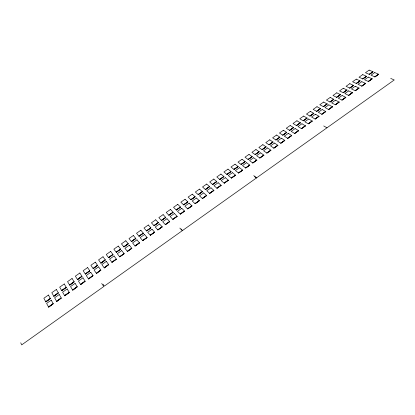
<?xml version="1.0" encoding="UTF-8"?>
<svg xmlns="http://www.w3.org/2000/svg" width="415" height="415" viewBox="0 0 415 415"><rect width="100%" height="100%" fill="white"/><g stroke="black" fill="none" stroke-linecap="round" stroke-linejoin="round"><path stroke-width="0.62" d="M390.707 78.419L394.25 79.965L182.527 230.522L181.039 228.966M323.736 125.947L326.963 127.81M253.757 175.607L256.636 177.822M254.665 176.676L256.382 177.999M179.809 228.084L182.289 230.688L104.357 286.106L103.133 284.296M101.722 283.497L103.766 286.526L21.679 344.896L20.75 342.806M51.247 300.144L46.61 303.401L48.477 306.898L53.141 303.609L51.247 300.144M59.236 294.52L54.624 297.768L56.544 301.212L61.181 297.939L59.236 294.52M67.183 288.928L62.598 292.155L64.569 295.553L69.186 292.3L67.183 288.928M75.089 283.367L70.529 286.578L72.547 289.924L77.143 286.687L75.089 283.367M82.959 277.832L78.419 281.022L80.489 284.327L85.059 281.105L82.959 277.832M90.786 272.323L86.268 275.503L88.395 278.756L92.939 275.55L90.786 272.323M98.578 266.84L94.081 270.004L96.254 273.21L100.778 270.02L98.578 266.84M106.328 261.388L101.857 264.537L104.077 267.696L108.58 264.521L106.328 261.388M114.042 255.962L109.591 259.095L111.863 262.207L116.34 259.048L114.042 255.962M121.714 250.561L117.289 253.679L119.608 256.745L124.064 253.607L121.714 250.561M129.356 245.187L124.946 248.289L127.312 251.314L131.747 248.186L129.356 245.187M136.95 239.844L132.567 242.925L134.979 245.908L139.393 242.796L136.95 239.844M144.513 234.522L140.151 237.593L142.61 240.529L146.998 237.432L144.513 234.522M152.035 229.23L147.693 232.286L150.199 235.175L154.572 232.094L152.035 229.23M159.526 223.96L155.205 227L157.757 229.848L162.104 226.782L159.526 223.96M166.975 218.715L162.675 221.745L165.274 224.546L169.6 221.496L166.975 218.715M174.388 213.502L170.114 216.511L172.754 219.27L177.06 216.236L174.388 213.502M181.77 208.309L177.511 211.308L180.198 214.026L184.483 211.002L181.77 208.309M189.11 203.143L184.872 206.125L187.606 208.802L191.865 205.793L189.11 203.143M196.419 198.002L192.202 200.969L194.977 203.604L199.216 200.611L196.419 198.002M203.692 192.887L199.496 195.839L202.313 198.432L206.53 195.455L203.692 192.887M210.929 187.793L206.753 190.734L209.611 193.286L213.813 190.324L210.929 187.793M218.129 182.725L213.974 185.65L216.874 188.161L221.055 185.215L218.129 182.725M225.298 177.682L221.159 180.592L224.105 183.067L228.266 180.131L225.298 177.682M232.431 172.666L228.312 175.561L231.3 177.994L235.44 175.073L232.431 172.666M239.533 167.67L235.435 170.555L238.459 172.946L242.578 170.041L239.533 167.67M246.598 162.701L242.521 165.569L245.581 167.919L249.685 165.03L246.598 162.701M253.627 157.752L249.571 160.605L252.673 162.919L256.755 160.045L253.627 157.752M260.63 152.829L256.589 155.667L259.733 157.944L263.795 155.08L260.63 152.829M267.592 147.927L263.572 150.754L266.757 152.99L270.798 150.142L267.592 147.927M274.528 143.045L270.523 145.862L273.744 148.062L277.77 145.224L274.528 143.045M281.427 138.195L277.443 140.996L280.706 143.159L284.711 140.332L281.427 138.195M288.295 133.36L284.332 136.151L287.626 138.273L291.615 135.466L288.295 133.36M295.132 128.551L291.185 131.327L294.52 133.417L298.489 130.616L295.132 128.551M301.933 123.763L298.006 126.528L301.378 128.577L305.331 125.797L301.933 123.763M308.708 119.001L304.797 121.751L308.205 123.763L312.137 120.993L308.708 119.001M315.447 114.255L311.556 116.994L315.001 118.975L318.912 116.216L315.447 114.255M322.159 109.534L318.284 112.263L321.765 114.203L325.661 111.459L322.159 109.534M328.836 104.834L324.981 107.547L328.498 109.456L332.374 106.728L328.836 104.834M335.486 100.16L331.647 102.858L335.201 104.736L339.055 102.012L335.486 100.16M342.1 95.502L338.282 98.189L341.867 100.031L345.711 97.323L342.1 95.502M348.688 90.869L344.886 93.546L348.507 95.351L352.33 92.654L348.688 90.869M355.245 86.258L351.458 88.919L355.115 90.688L358.918 88.006L355.245 86.258M361.771 81.667L358.005 84.312L361.693 86.05L365.48 83.384L361.771 81.667M368.271 77.091L364.52 79.732L368.24 81.433L372.011 78.777L368.271 77.091M374.735 72.542L371.005 75.172L374.761 76.842L378.511 74.197L374.735 72.542M53.219 303.749L48.628 307.178L53.219 303.749M61.259 298.074L56.694 301.487L61.259 298.074M69.264 292.435L64.724 295.822L69.264 292.435M77.226 286.822L72.708 290.194L77.226 286.822M85.142 281.235L80.655 284.591L85.142 281.235M93.027 275.679L88.561 279.015L93.027 275.679M100.866 270.149L96.43 273.464L100.866 270.149M108.668 264.646L104.253 267.945L108.668 264.646M116.433 259.173L111.951 262.332L116.433 259.173M124.158 253.726L119.696 256.869L124.158 253.726M131.84 248.305L127.405 251.433L131.84 248.305M139.492 242.915L135.077 246.028L139.492 242.915M147.097 237.546L142.708 240.643L147.097 237.546M154.671 232.208L150.303 235.289L154.671 232.208M162.208 226.896L157.856 229.962L162.208 226.896M169.704 221.605L165.378 224.66L169.704 221.605M177.163 216.345L172.858 219.385L177.163 216.345M184.587 211.111L180.302 214.135L184.587 211.111M191.979 205.902L187.715 208.906L191.979 205.902M199.33 200.715L195.086 203.708L199.33 200.715M206.644 195.558L202.421 198.536L206.644 195.558M213.927 190.423L209.725 193.385L213.927 190.423M221.169 185.313L216.988 188.265L221.169 185.313M228.38 180.229L224.219 183.165L228.38 180.229M235.559 175.172L231.414 178.092L235.559 175.172M242.697 170.134L238.578 173.039L242.697 170.134M249.809 165.123L245.706 168.013L249.809 165.123M256.88 160.133L252.797 163.012L256.88 160.133M263.919 155.169L259.857 158.037L263.919 155.169M270.928 150.23L266.881 153.083L270.928 150.23M277.9 145.312L273.874 148.15L277.9 145.312M284.84 140.42L280.836 143.242L284.84 140.42M291.745 135.549L287.761 138.361L291.745 135.549M298.618 130.699L294.655 133.5L298.618 130.699M305.461 125.875L301.513 128.66L305.461 125.875M312.272 121.071L308.345 123.846L312.272 121.071M319.052 116.293L315.141 119.053L319.052 116.293M325.801 111.536L321.905 114.281L325.801 111.536M332.514 106.8L328.639 109.534L332.514 106.8M339.2 102.085L335.341 104.808L339.2 102.085M345.851 97.395L342.012 100.103L345.851 97.395M352.475 92.727L348.652 95.419L352.475 92.727M359.063 88.079L355.261 90.761L359.063 88.079M365.625 83.451L361.839 86.123L365.625 83.451M372.156 78.845L368.39 81.501L372.156 78.845M378.662 74.259L374.906 76.905L378.662 74.259M48.451 295.034L43.86 298.25L45.686 301.674L50.308 298.427L48.451 295.034M56.362 289.483L51.797 292.689L53.675 296.061L58.271 292.829L56.362 289.483M64.237 283.964L59.693 287.149L61.622 290.474L66.193 287.263L64.237 283.964M72.065 278.47L67.546 281.64L69.528 284.918L74.078 281.723L72.065 278.47M79.862 273.003L75.364 276.157L77.392 279.394L81.921 276.208L79.862 273.003M87.617 267.566L83.14 270.705L85.22 273.89L89.723 270.725L87.617 267.566M95.336 262.15L90.88 265.278L93.007 268.417L97.489 265.268L95.336 262.15M103.013 256.766L98.578 259.873L100.757 262.97L105.218 259.837L103.013 256.766M110.655 251.407L106.245 254.499L108.465 257.549L112.906 254.431L110.655 251.407M118.259 246.074L113.871 249.15L116.138 252.159L120.558 249.057L118.259 246.074M125.823 240.767L121.455 243.833L123.774 246.795L128.168 243.704L125.823 240.767M133.355 235.487L129.008 238.537L131.373 241.452L135.747 238.381L133.355 235.487M140.846 230.232L136.519 233.266L138.932 236.14L143.284 233.085L140.846 230.232M148.3 225.003L144 228.022L146.454 230.854L150.785 227.809L148.3 225.003M155.724 219.8L151.439 222.803L153.939 225.594L158.25 222.565L155.724 219.8M163.105 214.617L158.846 217.61L161.388 220.355L165.678 217.341L163.105 214.617M170.456 209.466L166.213 212.439L168.801 215.146L173.071 212.148L170.456 209.466M177.77 204.336L173.548 207.298L176.183 209.959L180.426 206.976L177.77 204.336M185.049 199.231L180.847 202.178L183.523 204.803L187.746 201.83L185.049 199.231M192.29 194.153L188.109 197.084L190.827 199.667L195.034 196.71L192.29 194.153M199.501 189.095L195.341 192.015L198.1 194.557L202.287 191.616L199.501 189.095M206.675 184.063L202.536 186.968L205.337 189.468L209.502 186.543L206.675 184.063M213.818 179.057L209.694 181.946L212.537 184.41L216.682 181.495L213.818 179.057M220.92 174.072L216.822 176.951L219.706 179.373L223.83 176.474L220.92 174.072M227.996 169.113L223.913 171.976L226.839 174.357L230.942 171.473L227.996 169.113M235.035 164.174L230.973 167.022L233.936 169.367L238.023 166.498L235.035 164.174M242.044 159.261L237.997 162.099L241.001 164.402L245.068 161.544L242.044 159.261M249.016 154.37L244.99 157.192L248.035 159.459L252.081 156.616L249.016 154.37M255.956 149.504L251.952 152.31L255.033 154.541L259.059 151.708L255.956 149.504M262.866 144.659L258.877 147.455L262 149.649L266.005 146.827L262.866 144.659M269.74 139.834L265.771 142.62L268.93 144.773L272.92 141.972L269.74 139.834M276.587 135.036L272.634 137.806L275.83 139.922L279.803 137.132L276.587 135.036M283.398 130.258L279.466 133.013L282.698 135.098L286.651 132.318L283.398 130.258M290.178 125.501L286.262 128.245L289.535 130.294L293.467 127.53L290.178 125.501M296.927 120.765L293.032 123.499L296.336 125.512L300.252 122.757L296.927 120.765M303.645 116.055L299.77 118.773L303.111 120.749L307.012 118.01L303.645 116.055M310.332 111.365L306.472 114.073L309.849 116.013L313.73 113.285L310.332 111.365M316.987 106.697L313.149 109.389L316.562 111.298L320.427 108.585L316.987 106.697M323.617 102.049L319.789 104.73L323.238 106.603L327.087 103.9L323.617 102.049M330.21 97.421L326.403 100.093L329.889 101.929L333.717 99.242L330.21 97.421M336.778 92.82L332.986 95.476L336.508 97.281L340.316 94.604L336.778 92.82M343.314 88.234L339.543 90.88L343.091 92.649L346.883 89.988L343.314 88.234M349.819 83.669L346.063 86.304L349.648 88.042L353.424 85.391L349.819 83.669M356.298 79.13L352.558 81.75L356.179 83.457L359.935 80.816L356.298 79.13M362.746 74.607L359.022 77.216L362.674 78.886L366.414 76.261L362.746 74.607M369.163 70.104L365.459 72.703L369.143 74.342L372.867 71.728L369.163 70.104M50.381 298.561L45.832 301.944L50.381 298.561M58.344 292.964L53.826 296.331L58.344 292.964M66.27 287.393L61.773 290.739L66.27 287.393M74.155 281.852L69.684 285.183L74.155 281.852M81.999 276.338L77.553 279.648L81.999 276.338M89.806 270.85L85.386 274.144L89.806 270.85M97.577 265.393L93.178 268.666L97.577 265.393M105.306 259.956L100.928 263.219L105.306 259.956M112.994 254.551L108.554 257.674L112.994 254.551M120.646 249.171L116.231 252.279L120.646 249.171M128.261 243.823L123.867 246.909L128.261 243.823M135.84 238.495L131.467 241.572L135.84 238.495M143.377 233.194L139.025 236.254L143.377 233.194M150.884 227.923L146.552 230.963L150.884 227.923M158.348 222.673L154.038 225.703L158.348 222.673M165.782 217.45L161.492 220.464L165.782 217.45M173.174 212.252L168.905 215.255L173.174 212.252M180.53 207.08L176.287 210.068L180.53 207.08M187.855 201.934L183.627 204.906L187.855 201.934M195.143 196.814L190.936 199.771L195.143 196.814M202.396 191.714L198.209 194.656L202.396 191.714M209.611 186.641L205.446 189.567L209.611 186.641M216.796 181.594L212.651 184.504L216.796 181.594M223.944 176.567L219.82 179.467L223.944 176.567M231.062 171.566L226.953 174.45L231.062 171.566M238.143 166.591L234.055 169.46L238.143 166.591M245.187 161.637L241.12 164.496L245.187 161.637M252.201 156.704L248.154 159.552L252.201 156.704M259.183 151.797L255.152 154.629L259.183 151.797M266.129 146.915L262.119 149.732L266.129 146.915M273.049 142.054L269.055 144.861L273.049 142.054M279.928 137.215L275.959 140.011L279.928 137.215M286.781 132.401L282.828 135.181L286.781 132.401M293.602 127.607L289.665 130.372L293.602 127.607M300.387 122.835L296.471 125.589L300.387 122.835M307.142 118.088L303.246 120.827L307.142 118.088M313.865 113.362L309.984 116.091L313.865 113.362M320.562 108.657L316.697 111.376L320.562 108.657M327.222 103.973L323.378 106.676L327.222 103.973M333.852 99.315L330.029 102.002L333.852 99.315M340.456 94.672L336.648 97.354L340.456 94.672M347.028 90.055L343.236 92.721L347.028 90.055M353.57 85.459L349.793 88.11L353.57 85.459M360.08 80.878L356.319 83.524L360.08 80.878M366.559 76.324L362.819 78.954L366.559 76.324M373.012 71.79L369.288 74.41L373.012 71.79"/></g></svg>
